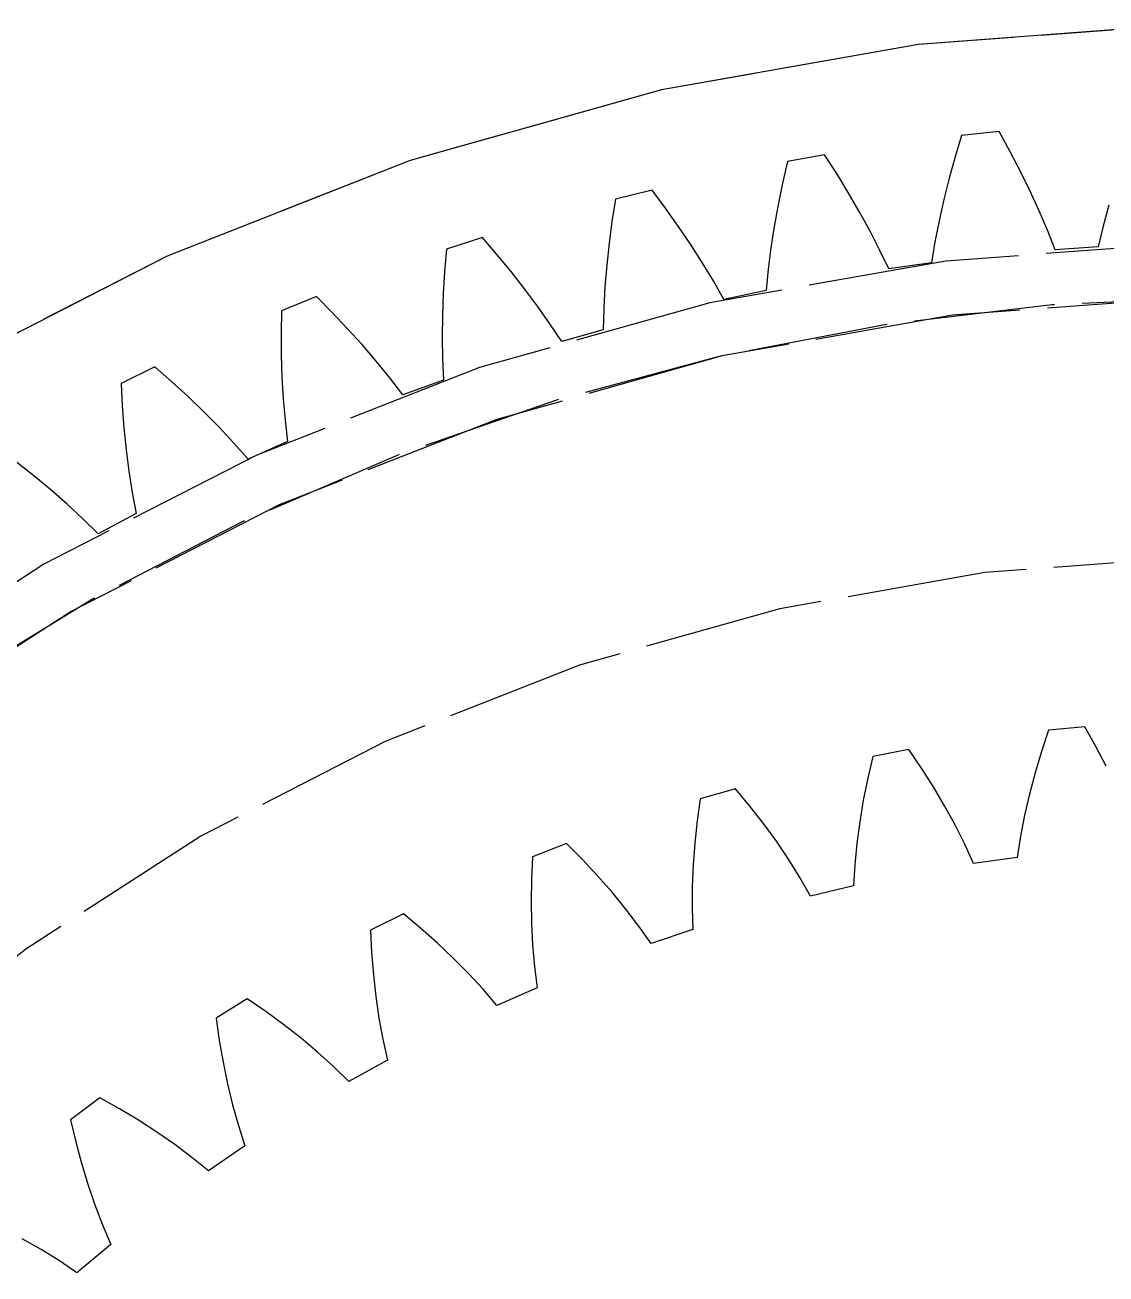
# Model space of a CAD drawing. Header units: millimetres. Extents: x -9 to 221, y -53 to 196.
# Drawn here: x 14.08 to 23.98, y 158.25 to 169.69 of the extents above; entities that cross this region are included whole.
import ezdxf

# ---------------------------------------------------------------- set-up
doc = ezdxf.new("R2010")
doc.units = ezdxf.units.MM
doc.linetypes.add('DASHED', pattern=[1.524, 1.27, -0.254])
doc.layers.add('HIDDEN', color=8, linetype='DASHED')
doc.layers.add('VISIBLE', color=7, linetype='CONTINUOUS')

msp = doc.modelspace()

# ---------------------------------------------------------------- linework, layer by layer
at = {"layer": 'HIDDEN'}
for points in [[(49.25, 145.7), (49.13074, 148.08963), (48.77414, 150.45551), (48.18375, 152.77412), (47.36543, 155.02244), (46.32732, 157.1781), (45.07973, 159.21968), (43.63507, 161.1269), (42.00768, 162.8808), (40.21376, 164.46396), (38.27111, 165.86062), (36.19906, 167.05692), (34.01818, 168.04097), (31.75017, 168.80298), (29.41756, 169.33539), (27.04352, 169.63289), (24.65166, 169.69254), (22.26575, 169.51374), (19.9095, 169.09827), (17.60632, 168.45026), (15.37911, 167.57614), (13.25, 166.48461)], [(49.25, 145.7), (49.13074, 148.08963), (48.77414, 150.45551), (48.18375, 152.77412), (47.36543, 155.02244), (46.32732, 157.1781), (45.07973, 159.21968), (43.63507, 161.1269), (42.00768, 162.8808), (40.21376, 164.46396), (38.27111, 165.86062), (36.19906, 167.05692), (34.01818, 168.04097), (31.75017, 168.80298), (29.41756, 169.33539), (27.04352, 169.63289), (24.65166, 169.69254), (22.26575, 169.51374), (19.9095, 169.09827), (17.60632, 168.45026), (15.37911, 167.57614), (13.25, 166.48461)], [(49.25, 145.7), (49.13074, 148.08963), (48.77414, 150.45551), (48.18375, 152.77412), (47.36543, 155.02244), (46.32732, 157.1781), (45.07973, 159.21968), (43.63507, 161.1269), (42.00768, 162.8808), (40.21376, 164.46396), (38.27111, 165.86062), (36.19906, 167.05692), (34.01818, 168.04097), (31.75017, 168.80298), (29.41756, 169.33539), (27.04352, 169.63289), (24.65166, 169.69254), (22.26575, 169.51374), (19.9095, 169.09827), (17.60632, 168.45026), (15.37911, 167.57614), (13.25, 166.48461)], [(49.25, 145.7), (49.13074, 148.08963), (48.77414, 150.45551), (48.18375, 152.77412), (47.36543, 155.02244), (46.32732, 157.1781), (45.07973, 159.21968), (43.63507, 161.1269), (42.00768, 162.8808), (40.21376, 164.46396), (38.27111, 165.86062), (36.19906, 167.05692), (34.01818, 168.04097), (31.75017, 168.80298), (29.41756, 169.33539), (27.04352, 169.63289), (24.65166, 169.69254), (22.26575, 169.51374), (19.9095, 169.09827), (17.60632, 168.45026), (15.37911, 167.57614), (13.25, 166.48461)], [(49.25, 145.7), (49.13074, 148.08963), (48.77414, 150.45551), (48.18375, 152.77412), (47.36543, 155.02244), (46.32732, 157.1781), (45.07973, 159.21968), (43.63507, 161.1269), (42.00768, 162.8808), (40.21376, 164.46396), (38.27111, 165.86062), (36.19906, 167.05692), (34.01818, 168.04097), (31.75017, 168.80298), (29.41756, 169.33539), (27.04352, 169.63289), (24.65166, 169.69254), (22.26575, 169.51374), (19.9095, 169.09827), (17.60632, 168.45026), (15.37911, 167.57614), (13.25, 166.48461)], [(22.66074, 168.67959), (22.6016, 168.48409)], [(22.66074, 168.67959), (22.6016, 168.48409)], [(23.00496, 168.71576), (22.66074, 168.67959)], [(23.00496, 168.71576), (22.66074, 168.67959)], [(23.10344, 168.53684), (23.00496, 168.71576)], [(23.10344, 168.53684), (23.00496, 168.71576)], [(23.19704, 168.35718), (23.10344, 168.53684)], [(23.19704, 168.35718), (23.10344, 168.53684)], [(21.06407, 168.44299), (21.01872, 168.24385)], [(21.06407, 168.44299), (21.01872, 168.24385)], [(21.40493, 168.50309), (21.06407, 168.44299)], [(21.40493, 168.50309), (21.06407, 168.44299)], [(21.51565, 168.33147), (21.40493, 168.50309)], [(21.51565, 168.33147), (21.40493, 168.50309)], [(22.6016, 168.48409), (22.5474, 168.2889)], [(22.6016, 168.48409), (22.5474, 168.2889)], [(21.62156, 168.15878), (21.51565, 168.33147)], [(21.62156, 168.15878), (21.51565, 168.33147)], [(23.28556, 168.17682), (23.19704, 168.35718)], [(23.28556, 168.17682), (23.19704, 168.35718)], [(19.82363, 168.17933), (19.4878, 168.09559)], [(19.82363, 168.17933), (19.4878, 168.09559)], [(19.94606, 168.01585), (19.82363, 168.17933)], [(19.94606, 168.01585), (19.82363, 168.17933)], [(21.01872, 168.24385), (20.97826, 168.04535)], [(21.01872, 168.24385), (20.97826, 168.04535)], [(22.5474, 168.2889), (22.49832, 168.09408)], [(22.5474, 168.2889), (22.49832, 168.09408)], [(19.4878, 168.09559), (19.45644, 167.89377)], [(19.4878, 168.09559), (19.45644, 167.89377)], [(21.72244, 167.98503), (21.62156, 168.15878)], [(21.72244, 167.98503), (21.62156, 168.15878)], [(22.49832, 168.09408), (22.45457, 167.89969)], [(22.49832, 168.09408), (22.45457, 167.89969)], [(23.36877, 167.99578), (23.28556, 168.17682)], [(23.36877, 167.99578), (23.28556, 168.17682)], [(20.06375, 167.85097), (19.94606, 168.01585)], [(20.06375, 167.85097), (19.94606, 168.01585)], [(20.97826, 168.04535), (20.94289, 167.84758)], [(20.97826, 168.04535), (20.94289, 167.84758)], [(21.81808, 167.81024), (21.72244, 167.98503)], [(21.81808, 167.81024), (21.72244, 167.98503)], [(23.44639, 167.81407), (23.36877, 167.99578)], [(23.44639, 167.81407), (23.36877, 167.99578)], [(24.00995, 168.04061), (23.95838, 167.84987)], [(24.00995, 168.04061), (23.95838, 167.84987)], [(19.45644, 167.89377), (19.42994, 167.69294)], [(19.45644, 167.89377), (19.42994, 167.69294)], [(20.17651, 167.68468), (20.06375, 167.85097)], [(20.17651, 167.68468), (20.06375, 167.85097)], [(20.94289, 167.84758), (20.9128, 167.65061)], [(20.94289, 167.84758), (20.9128, 167.65061)], [(22.45457, 167.89969), (22.41642, 167.70582)], [(22.45457, 167.89969), (22.41642, 167.70582)], [(23.95838, 167.84987), (23.9128, 167.65932)], [(23.95838, 167.84987), (23.9128, 167.65932)], [(18.26877, 167.74604), (17.9396, 167.63909)], [(18.26877, 167.74604), (17.9396, 167.63909)], [(18.4023, 167.5915), (18.26877, 167.74604)], [(18.4023, 167.5915), (18.26877, 167.74604)], [(21.90818, 167.63439), (21.81808, 167.81024)], [(21.90818, 167.63439), (21.81808, 167.81024)], [(23.51804, 167.63172), (23.44639, 167.81407)], [(23.51804, 167.63172), (23.44639, 167.81407)], [(47.25, 145.7), (47.14068, 147.89049), (46.81379, 150.05922), (46.2726, 152.18461), (45.52248, 154.24557), (44.57087, 156.22159), (43.42725, 158.09304), (42.10298, 159.84133), (40.61121, 161.44907), (38.96678, 162.90029), (37.18602, 164.18057), (35.28663, 165.27718), (33.2875, 166.17922), (31.20849, 166.87773), (29.07026, 167.36577), (26.89406, 167.63848), (24.70152, 167.69316), (22.51444, 167.52926), (20.35454, 167.14841), (18.24329, 166.5544), (16.20168, 165.75313), (14.25, 164.75256), (12.40764, 163.56264)], [(47.25, 145.7), (47.14068, 147.89049), (46.81379, 150.05922), (46.2726, 152.18461), (45.52248, 154.24557), (44.57087, 156.22159), (43.42725, 158.09304), (42.10298, 159.84133), (40.61121, 161.44907), (38.96678, 162.90029), (37.18602, 164.18057), (35.28663, 165.27718), (33.2875, 166.17922), (31.20849, 166.87773), (29.07026, 167.36577), (26.89406, 167.63848), (24.70152, 167.69316), (22.51444, 167.52926), (20.35454, 167.14841), (18.24329, 166.5544), (16.20168, 165.75313), (14.25, 164.75256), (12.40764, 163.56264)], [(17.9396, 167.63909), (17.9224, 167.43557)], [(17.9396, 167.63909), (17.9224, 167.43557)], [(19.42994, 167.69294), (19.40844, 167.49318)], [(19.42994, 167.69294), (19.40844, 167.49318)], [(20.28411, 167.51698), (20.17651, 167.68468)], [(20.28411, 167.51698), (20.17651, 167.68468)], [(20.9128, 167.65061), (20.88828, 167.45455)], [(20.9128, 167.65061), (20.88828, 167.45455)], [(21.99238, 167.45748), (21.90818, 167.63439)], [(21.99238, 167.45748), (21.90818, 167.63439)], [(22.41642, 167.70582), (22.38425, 167.51255)], [(22.41642, 167.70582), (22.38425, 167.51255)], [(23.9128, 167.65932), (23.51804, 167.63172)], [(23.9128, 167.65932), (23.51804, 167.63172)], [(18.53121, 167.43523), (18.4023, 167.5915)], [(18.53121, 167.43523), (18.4023, 167.5915)], [(19.40844, 167.49318), (19.39217, 167.29459)], [(19.40844, 167.49318), (19.39217, 167.29459)], [(20.38626, 167.34784), (20.28411, 167.51698)], [(20.38626, 167.34784), (20.28411, 167.51698)], [(22.38425, 167.51255), (21.99238, 167.45748)], [(22.38425, 167.51255), (21.99238, 167.45748)], [(17.9224, 167.43557), (17.90996, 167.23338)], [(17.9224, 167.43557), (17.90996, 167.23338)], [(18.6553, 167.27722), (18.53121, 167.43523)], [(18.6553, 167.27722), (18.53121, 167.43523)], [(20.88828, 167.45455), (20.86967, 167.25952)], [(20.88828, 167.45455), (20.86967, 167.25952)], [(18.77433, 167.11743), (18.6553, 167.27722)], [(18.77433, 167.11743), (18.6553, 167.27722)], [(19.39217, 167.29459), (19.38138, 167.0973)], [(19.39217, 167.29459), (19.38138, 167.0973)], [(20.48259, 167.17724), (20.38626, 167.34784)], [(20.48259, 167.17724), (20.38626, 167.34784)], [(46.75, 145.7), (46.64316, 147.84071), (46.32371, 149.96014), (45.79482, 152.03724), (45.06174, 154.05135), (44.13176, 155.98246), (43.01413, 157.81138), (41.71996, 159.51993), (40.26209, 161.09114), (38.65503, 162.50938), (36.91474, 163.76056), (35.05853, 164.83224), (33.10483, 165.71379), (31.07307, 166.39642), (28.98344, 166.87337), (26.8567, 167.13988), (24.71399, 167.19332), (22.57661, 167.03314), (20.4658, 166.66095), (18.40254, 166.08044), (16.40733, 165.29738), (14.5, 164.31955), (12.69951, 163.15667)], [(43.29431, 157.38986), (42.40847, 158.65519), (41.43407, 159.85366), (40.37613, 160.97907), (39.24013, 162.02563), (38.03193, 162.98792), (36.75775, 163.86099), (35.42418, 164.64033), (34.0381, 165.32191), (32.60666, 165.90222), (31.13725, 166.37826), (29.63746, 166.74757), (28.11502, 167.00825), (26.57779, 167.15896), (25.03372, 167.19891), (23.49075, 167.1279), (21.95687, 166.9463), (20.43999, 166.65504), (18.94793, 166.25563), (17.48839, 165.75012), (16.06892, 165.14113), (14.69683, 164.43181), (13.37921, 163.6258)], [(16.74792, 167.20535), (16.42701, 167.0757)], [(16.74792, 167.20535), (16.42701, 167.0757)], [(16.89191, 167.06051), (16.74792, 167.20535)], [(16.89191, 167.06051), (16.74792, 167.20535)], [(17.90996, 167.23338), (17.90246, 167.0326)], [(17.90996, 167.23338), (17.90246, 167.0326)], [(20.86967, 167.25952), (20.48259, 167.17724)], [(20.86967, 167.25952), (20.48259, 167.17724)], [(16.42701, 167.0757), (16.42405, 166.87148)], [(16.42701, 167.0757), (16.42405, 166.87148)], [(17.0314, 166.91361), (16.89191, 167.06051)], [(17.0314, 166.91361), (16.89191, 167.06051)], [(18.88803, 166.95583), (18.77433, 167.11743)], [(18.88803, 166.95583), (18.77433, 167.11743)], [(19.38138, 167.0973), (19.37642, 166.90144)], [(19.38138, 167.0973), (19.37642, 166.90144)], [(17.90246, 167.0326), (17.90008, 166.83337)], [(17.90246, 167.0326), (17.90008, 166.83337)], [(18.99602, 166.79236), (18.88803, 166.95583)], [(18.99602, 166.79236), (18.88803, 166.95583)], [(16.42405, 166.87148), (16.42575, 166.66891)], [(16.42405, 166.87148), (16.42575, 166.66891)], [(17.16621, 166.76463), (17.0314, 166.91361)], [(17.16621, 166.76463), (17.0314, 166.91361)], [(17.90008, 166.83337), (17.90308, 166.6358)], [(17.90008, 166.83337), (17.90308, 166.6358)], [(19.37642, 166.90144), (18.99602, 166.79236)], [(19.37642, 166.90144), (18.99602, 166.79236)], [(17.2961, 166.61354), (17.16621, 166.76463)], [(17.2961, 166.61354), (17.16621, 166.76463)], [(16.42575, 166.66891), (16.43227, 166.4681)], [(16.42575, 166.66891), (16.43227, 166.4681)], [(17.42079, 166.46027), (17.2961, 166.61354)], [(17.42079, 166.46027), (17.2961, 166.61354)], [(17.90308, 166.6358), (17.91179, 166.44008)], [(17.90308, 166.6358), (17.91179, 166.44008)], [(15.26849, 166.55989), (14.95741, 166.40817)], [(15.26849, 166.55989), (14.95741, 166.40817)], [(15.42224, 166.42544), (15.26849, 166.55989)], [(15.42224, 166.42544), (15.26849, 166.55989)], [(16.43227, 166.4681), (16.44379, 166.26918)], [(16.43227, 166.4681), (16.44379, 166.26918)], [(14.95741, 166.40817), (14.9687, 166.20424)], [(14.95741, 166.40817), (14.9687, 166.20424)], [(15.57164, 166.28863), (15.42224, 166.42544)], [(15.57164, 166.28863), (15.42224, 166.42544)], [(17.53993, 166.30473), (17.42079, 166.46027)], [(17.53993, 166.30473), (17.42079, 166.46027)], [(17.91179, 166.44008), (17.53993, 166.30473)], [(17.91179, 166.44008), (17.53993, 166.30473)], [(15.71651, 166.14942), (15.57164, 166.28863)], [(15.71651, 166.14942), (15.57164, 166.28863)], [(16.44379, 166.26918), (16.46057, 166.07231)], [(16.44379, 166.26918), (16.46057, 166.07231)], [(14.9687, 166.20424), (14.98453, 166.00228)], [(14.9687, 166.20424), (14.98453, 166.00228)], [(15.85662, 166.00776), (15.71651, 166.14942)], [(15.85662, 166.00776), (15.71651, 166.14942)], [(15.9917, 165.86356), (15.85662, 166.00776)], [(15.9917, 165.86356), (15.85662, 166.00776)], [(16.46057, 166.07231), (16.48291, 165.87767)], [(16.46057, 166.07231), (16.48291, 165.87767)], [(14.98453, 166.00228), (15.00504, 165.80242)], [(14.98453, 166.00228), (15.00504, 165.80242)], [(15.00504, 165.80242), (15.03041, 165.60479)], [(15.00504, 165.80242), (15.03041, 165.60479)], [(16.1214, 165.71671), (15.9917, 165.86356)], [(16.1214, 165.71671), (15.9917, 165.86356)], [(16.48291, 165.87767), (16.1214, 165.71671)], [(16.48291, 165.87767), (16.1214, 165.71671)], [(14.15902, 165.56335), (14.00044, 165.68941)], [(14.15902, 165.56335), (14.00044, 165.68941)], [(14.31325, 165.43459), (14.15902, 165.56335)], [(14.31325, 165.43459), (14.15902, 165.56335)], [(15.03041, 165.60479), (15.06088, 165.40956)], [(15.03041, 165.60479), (15.06088, 165.40956)], [(14.4629, 165.30304), (14.31325, 165.43459)], [(14.4629, 165.30304), (14.31325, 165.43459)], [(15.06088, 165.40956), (15.09675, 165.21695)], [(15.06088, 165.40956), (15.09675, 165.21695)], [(14.60772, 165.16861), (14.4629, 165.30304)], [(14.60772, 165.16861), (14.4629, 165.30304)], [(15.09675, 165.21695), (14.74734, 165.03117)], [(15.09675, 165.21695), (14.74734, 165.03117)], [(14.74734, 165.03117), (14.60772, 165.16861)], [(14.74734, 165.03117), (14.60772, 165.16861)], [(44.375, 145.7), (44.27996, 147.60424), (43.9958, 149.48954), (43.52533, 151.33719), (42.87323, 153.12882), (42.04599, 154.84661), (41.05182, 156.4735), (39.9006, 157.99331), (38.60378, 159.39095), (37.17424, 160.65253), (35.6262, 161.7655), (33.97503, 162.7188), (32.23715, 163.50296), (30.42982, 164.11019), (28.57102, 164.53445), (26.67921, 164.77152), (24.7732, 164.81906), (22.87193, 164.67657), (20.99429, 164.3455), (19.15894, 163.82911), (17.38413, 163.13255), (15.6875, 162.26274), (14.0859, 161.22831), (12.59526, 160.03957)], [(44.375, 145.7), (44.27996, 147.60424), (43.9958, 149.48954), (43.52533, 151.33719), (42.87323, 153.12882), (42.04599, 154.84661), (41.05182, 156.4735), (39.9006, 157.99331), (38.60378, 159.39095), (37.17424, 160.65253), (35.6262, 161.7655), (33.97503, 162.7188), (32.23715, 163.50296), (30.42982, 164.11019), (28.57102, 164.53445), (26.67921, 164.77152), (24.7732, 164.81906), (22.87193, 164.67657), (20.99429, 164.3455), (19.15894, 163.82911), (17.38413, 163.13255), (15.6875, 162.26274), (14.0859, 161.22831), (12.59526, 160.03957)], [(23.79112, 163.26452), (23.45657, 163.23352)], [(23.79112, 163.26452), (23.45657, 163.23352)], [(23.89066, 163.08444), (23.79112, 163.26452)], [(23.89066, 163.08444), (23.79112, 163.26452)], [(23.45657, 163.23352), (23.39181, 163.03821)], [(23.45657, 163.23352), (23.39181, 163.03821)], [(22.17669, 163.05498), (21.84643, 162.99325)], [(22.17669, 163.05498), (21.84643, 162.99325)], [(22.29243, 162.88485), (22.17669, 163.05498)], [(22.29243, 162.88485), (22.17669, 163.05498)], [(23.39181, 163.03821), (23.33344, 162.8432)], [(23.39181, 163.03821), (23.33344, 162.8432)], [(23.98387, 162.90347), (23.89066, 163.08444)], [(23.98387, 162.90347), (23.89066, 163.08444)], [(21.84643, 162.99325), (21.79997, 162.7928)], [(21.84643, 162.99325), (21.79997, 162.7928)], [(22.40194, 162.71326), (22.29243, 162.88485)], [(22.40194, 162.71326), (22.29243, 162.88485)], [(23.33344, 162.8432), (23.28173, 162.64859)], [(23.33344, 162.8432), (23.28173, 162.64859)], [(20.58849, 162.69738), (20.26533, 162.60543)], [(20.58849, 162.69738), (20.26533, 162.60543)], [(20.71942, 162.53865), (20.58849, 162.69738)], [(20.71942, 162.53865), (20.58849, 162.69738)], [(21.79997, 162.7928), (21.75984, 162.59323)], [(21.79997, 162.7928), (21.75984, 162.59323)], [(22.50493, 162.54023), (22.40194, 162.71326)], [(22.50493, 162.54023), (22.40194, 162.71326)], [(20.26533, 162.60543), (20.23756, 162.40155)], [(20.26533, 162.60543), (20.23756, 162.40155)], [(21.75984, 162.59323), (21.72631, 162.39468)], [(21.75984, 162.59323), (21.72631, 162.39468)], [(23.28173, 162.64859), (23.23706, 162.45451)], [(23.28173, 162.64859), (23.23706, 162.45451)], [(20.8443, 162.3779), (20.71942, 162.53865)], [(20.8443, 162.3779), (20.71942, 162.53865)], [(22.60101, 162.36579), (22.50493, 162.54023)], [(22.60101, 162.36579), (22.50493, 162.54023)], [(20.23756, 162.40155), (20.21602, 162.19914)], [(20.23756, 162.40155), (20.21602, 162.19914)], [(20.96282, 162.21511), (20.8443, 162.3779)], [(20.96282, 162.21511), (20.8443, 162.3779)], [(21.72631, 162.39468), (21.69973, 162.19731)], [(21.72631, 162.39468), (21.69973, 162.19731)], [(22.68967, 162.18992), (22.60101, 162.36579)], [(22.68967, 162.18992), (22.60101, 162.36579)], [(23.23706, 162.45451), (23.19991, 162.26109)], [(23.23706, 162.45451), (23.19991, 162.26109)], [(23.19991, 162.26109), (23.17101, 162.0685)], [(23.19991, 162.26109), (23.17101, 162.0685)], [(19.04005, 162.19476), (18.72676, 162.07339)], [(19.04005, 162.19476), (18.72676, 162.07339)], [(19.18508, 162.0488), (19.04005, 162.19476)], [(19.18508, 162.0488), (19.04005, 162.19476)], [(20.21602, 162.19914), (20.20095, 161.99834)], [(20.21602, 162.19914), (20.20095, 161.99834)], [(21.07459, 162.05028), (20.96282, 162.21511)], [(21.07459, 162.05028), (20.96282, 162.21511)], [(21.69973, 162.19731), (21.68059, 162.00129)], [(21.69973, 162.19731), (21.68059, 162.00129)], [(22.77018, 162.01259), (22.68967, 162.18992)], [(22.77018, 162.01259), (22.68967, 162.18992)], [(18.72676, 162.07339), (18.71792, 161.86782)], [(18.72676, 162.07339), (18.71792, 161.86782)], [(19.32425, 161.90025), (19.18508, 162.0488)], [(19.32425, 161.90025), (19.18508, 162.0488)], [(21.17909, 161.88334), (21.07459, 162.05028)], [(21.17909, 161.88334), (21.07459, 162.05028)], [(21.68059, 162.00129), (21.66958, 161.80685)], [(21.68059, 162.00129), (21.66958, 161.80685)], [(23.17101, 162.0685), (22.77018, 162.01259)], [(23.17101, 162.0685), (22.77018, 162.01259)], [(19.45728, 161.74909), (19.32425, 161.90025)], [(19.45728, 161.74909), (19.32425, 161.90025)], [(20.20095, 161.99834), (20.1927, 161.79936)], [(20.20095, 161.99834), (20.1927, 161.79936)], [(18.71792, 161.86782), (18.71514, 161.66428)], [(18.71792, 161.86782), (18.71514, 161.66428)], [(20.1927, 161.79936), (20.19173, 161.60241)], [(20.1927, 161.79936), (20.19173, 161.60241)], [(21.27562, 161.71419), (21.17909, 161.88334)], [(21.27562, 161.71419), (21.17909, 161.88334)], [(21.66958, 161.80685), (21.27562, 161.71419)], [(21.66958, 161.80685), (21.27562, 161.71419)], [(18.71514, 161.66428), (18.71866, 161.46295)], [(18.71514, 161.66428), (18.71866, 161.46295)], [(19.58378, 161.59527), (19.45728, 161.74909)], [(19.58378, 161.59527), (19.45728, 161.74909)], [(17.5446, 161.55142), (17.24384, 161.40166)], [(17.5446, 161.55142), (17.24384, 161.40166)], [(17.70247, 161.41945), (17.5446, 161.55142)], [(17.70247, 161.41945), (17.5446, 161.55142)], [(19.70325, 161.43869), (19.58378, 161.59527)], [(19.70325, 161.43869), (19.58378, 161.59527)], [(20.19173, 161.60241), (20.1987, 161.40778)], [(20.19173, 161.60241), (20.1987, 161.40778)], [(18.71866, 161.46295), (18.72881, 161.26405)], [(18.71866, 161.46295), (18.72881, 161.26405)], [(19.81497, 161.27917), (19.70325, 161.43869)], [(19.81497, 161.27917), (19.70325, 161.43869)], [(17.24384, 161.40166), (17.25401, 161.19615)], [(17.24384, 161.40166), (17.25401, 161.19615)], [(17.85476, 161.28438), (17.70247, 161.41945)], [(17.85476, 161.28438), (17.70247, 161.41945)], [(20.1987, 161.40778), (19.81497, 161.27917)], [(20.1987, 161.40778), (19.81497, 161.27917)], [(18.00117, 161.14615), (17.85476, 161.28438)], [(18.00117, 161.14615), (17.85476, 161.28438)], [(18.72881, 161.26405), (18.74601, 161.06785)], [(18.72881, 161.26405), (18.74601, 161.06785)], [(17.25401, 161.19615), (17.27002, 160.99322)], [(17.25401, 161.19615), (17.27002, 160.99322)], [(18.14133, 161.00465), (18.00117, 161.14615)], [(18.14133, 161.00465), (18.00117, 161.14615)], [(17.27002, 160.99322), (17.2921, 160.79307)], [(17.27002, 160.99322), (17.2921, 160.79307)], [(18.27473, 160.85976), (18.14133, 161.00465)], [(18.27473, 160.85976), (18.14133, 161.00465)], [(18.74601, 161.06785), (18.77092, 160.8747)], [(18.74601, 161.06785), (18.77092, 160.8747)], [(18.40069, 160.71123), (18.27473, 160.85976)], [(18.40069, 160.71123), (18.27473, 160.85976)], [(18.77092, 160.8747), (18.40069, 160.71123)], [(18.77092, 160.8747), (18.40069, 160.71123)], [(16.11489, 160.77283), (15.82922, 160.59596)], [(16.11489, 160.77283), (15.82922, 160.59596)], [(16.28426, 160.656), (16.11489, 160.77283)], [(16.28426, 160.656), (16.11489, 160.77283)], [(17.2921, 160.79307), (17.32056, 160.59596)], [(17.2921, 160.79307), (17.32056, 160.59596)], [(16.44836, 160.53555), (16.28426, 160.656)], [(16.44836, 160.53555), (16.28426, 160.656)], [(15.82922, 160.59596), (15.85831, 160.39226)], [(15.82922, 160.59596), (15.85831, 160.39226)], [(16.6069, 160.41142), (16.44836, 160.53555)], [(16.6069, 160.41142), (16.44836, 160.53555)], [(17.32056, 160.59596), (17.35579, 160.40218)], [(17.32056, 160.59596), (17.35579, 160.40218)], [(16.75951, 160.28346), (16.6069, 160.41142)], [(16.75951, 160.28346), (16.6069, 160.41142)], [(17.35579, 160.40218), (17.39841, 160.21215)], [(17.35579, 160.40218), (17.39841, 160.21215)], [(15.85831, 160.39226), (15.89298, 160.19168)], [(15.85831, 160.39226), (15.89298, 160.19168)], [(15.89298, 160.19168), (15.93344, 159.99443)], [(15.89298, 160.19168), (15.93344, 159.99443)], [(16.90572, 160.15149), (16.75951, 160.28346)], [(16.90572, 160.15149), (16.75951, 160.28346)], [(17.39841, 160.21215), (17.04485, 160.01522)], [(17.39841, 160.21215), (17.04485, 160.01522)], [(17.04485, 160.01522), (16.90572, 160.15149)], [(17.04485, 160.01522), (16.90572, 160.15149)], [(15.93344, 159.99443), (15.97996, 159.80078)], [(15.93344, 159.99443), (15.97996, 159.80078)], [(14.76311, 159.86565), (14.49499, 159.66318)], [(14.76311, 159.86565), (14.49499, 159.66318)], [(14.94254, 159.76495), (14.76311, 159.86565)], [(14.94254, 159.76495), (14.76311, 159.86565)], [(15.11706, 159.66016), (14.94254, 159.76495)], [(15.11706, 159.66016), (14.94254, 159.76495)], [(15.97996, 159.80078), (16.03292, 159.61108)], [(15.97996, 159.80078), (16.03292, 159.61108)], [(14.49499, 159.66318), (14.54275, 159.46303)], [(14.49499, 159.66318), (14.54275, 159.46303)], [(15.28638, 159.55118), (15.11706, 159.66016)], [(15.28638, 159.55118), (15.11706, 159.66016)], [(16.03292, 159.61108), (16.09289, 159.42579)], [(16.03292, 159.61108), (16.09289, 159.42579)], [(15.45014, 159.43785), (15.28638, 159.55118)], [(15.45014, 159.43785), (15.28638, 159.55118)], [(14.54275, 159.46303), (14.59577, 159.2665)], [(14.54275, 159.46303), (14.59577, 159.2665)], [(15.6079, 159.31993), (15.45014, 159.43785)], [(15.6079, 159.31993), (15.45014, 159.43785)], [(16.09289, 159.42579), (15.75901, 159.19708)], [(16.09289, 159.42579), (15.75901, 159.19708)], [(14.59577, 159.2665), (14.65426, 159.07382)], [(14.59577, 159.2665), (14.65426, 159.07382)], [(15.75901, 159.19708), (15.6079, 159.31993)], [(15.75901, 159.19708), (15.6079, 159.31993)], [(14.65426, 159.07382), (14.71845, 158.88529)], [(14.65426, 159.07382), (14.71845, 158.88529)], [(14.71845, 158.88529), (14.78869, 158.70129)], [(14.71845, 158.88529), (14.78869, 158.70129)], [(14.78869, 158.70129), (14.8655, 158.52233)], [(14.78869, 158.70129), (14.8655, 158.52233)], [(14.22438, 158.47503), (14.05085, 158.57276)], [(14.22438, 158.47503), (14.05085, 158.57276)], [(14.39234, 158.37217), (14.22438, 158.47503)], [(14.39234, 158.37217), (14.22438, 158.47503)], [(14.8655, 158.52233), (14.55414, 158.26378)], [(14.8655, 158.52233), (14.55414, 158.26378)], [(14.55414, 158.26378), (14.39234, 158.37217)], [(14.55414, 158.26378), (14.39234, 158.37217)]]:
    msp.add_lwpolyline(points, dxfattribs=at)
at = {"layer": 'VISIBLE'}
msp.add_lwpolyline([(49.25, 145.7), (49.13074, 148.08963), (48.77414, 150.45551), (48.18375, 152.77412), (47.36543, 155.02244), (46.32732, 157.1781), (45.07973, 159.21968), (43.63507, 161.1269), (42.00768, 162.8808), (40.21376, 164.46396), (38.27111, 165.86062), (36.19906, 167.05692), (34.01818, 168.04097), (31.75017, 168.80298), (29.41756, 169.33539), (27.04352, 169.63289), (24.65166, 169.69254), (22.26575, 169.51374), (19.9095, 169.09827), (17.60632, 168.45026), (15.37911, 167.57614), (13.25, 166.48461)], dxfattribs=at)

doc.saveas('drawing.dxf')
